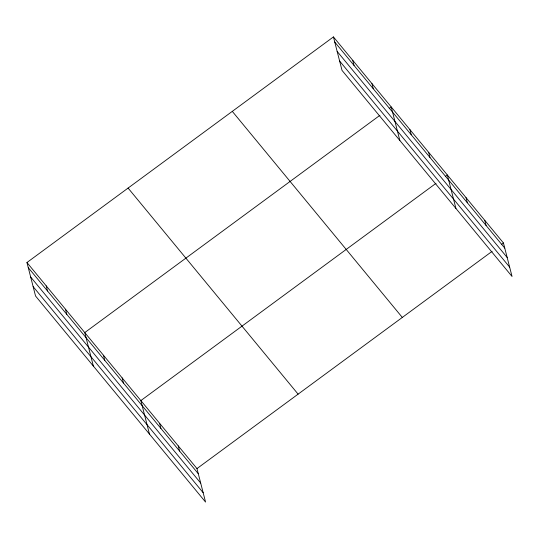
<?xml version="1.0" encoding="UTF-8"?>
<svg xmlns="http://www.w3.org/2000/svg" width="539" height="539" viewBox="0 0 539 539"><rect width="100%" height="100%" fill="white"/><g stroke="black" fill="none" stroke-linecap="round" stroke-linejoin="round"><path stroke-width="0.81" d="M26.95 262.52L196.971 468.593L205.568 502.079L35.547 296.012L26.95 262.52L333.432 36.921L503.453 242.988L512.05 276.48L342.029 70.407L333.432 36.921M379.928 115.312L84.758 332.583L93.355 366.075M389.239 108.454L391.24 106.985L399.837 140.47M436.031 183.314L140.861 400.585L149.465 434.077M445.349 176.455L447.343 174.986L455.94 208.478M196.971 468.593L492.141 251.315M501.452 244.457L503.453 242.988M334.746 42.049L504.767 248.115M337.151 51.407L507.172 257.474M339.624 61.048L509.645 267.122M232.289 111.364L402.31 317.437M128.087 188.071L298.107 394.144M28.264 267.647L198.285 473.72M30.669 277.006L200.69 483.079M33.148 286.647L203.169 492.72M484.75 220.323L486.063 225.45M466.046 197.651L467.36 202.779M428.64 152.321L429.96 157.449M409.936 129.65L411.257 134.777M371.971 83.626L373.284 88.753M352.701 60.274L354.015 65.401M178.268 445.921L179.588 451.049M159.564 423.256L160.885 428.384M122.164 377.92L123.478 383.047M103.461 355.255L104.775 360.375M65.489 309.231L66.802 314.358M46.219 285.872L47.533 290.999"/></g></svg>
